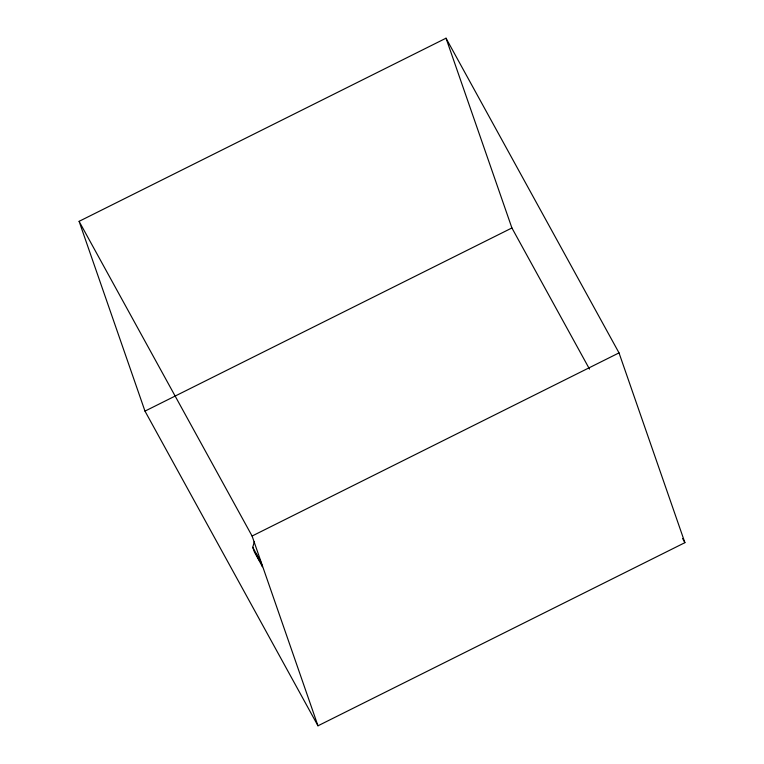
<?xml version="1.0" encoding="UTF-8"?>
<svg xmlns="http://www.w3.org/2000/svg" width="764" height="764" viewBox="0 0 764 764"><rect width="100%" height="100%" fill="white"/><g stroke="black" fill="none" stroke-linecap="round" stroke-linejoin="round"><path stroke-width="1.15" d="M252.76 547.32L260.858 562.046L262.482 566.745L254.393 552.019L252.76 547.32L254.307 541.638M79.093 221.34L446.023 38.2L619.021 352.882L684.907 542.66L317.977 725.8L144.979 411.118L79.093 221.34L252.091 536.032L317.977 725.8M144.979 411.118L511.909 227.968L446.023 38.2M252.091 536.032L619.021 352.882M511.909 227.968L589.502 369.107M682.605 538.477L684.907 542.66M256.007 553.719L259.111 559.964L256.074 553.757"/></g></svg>
